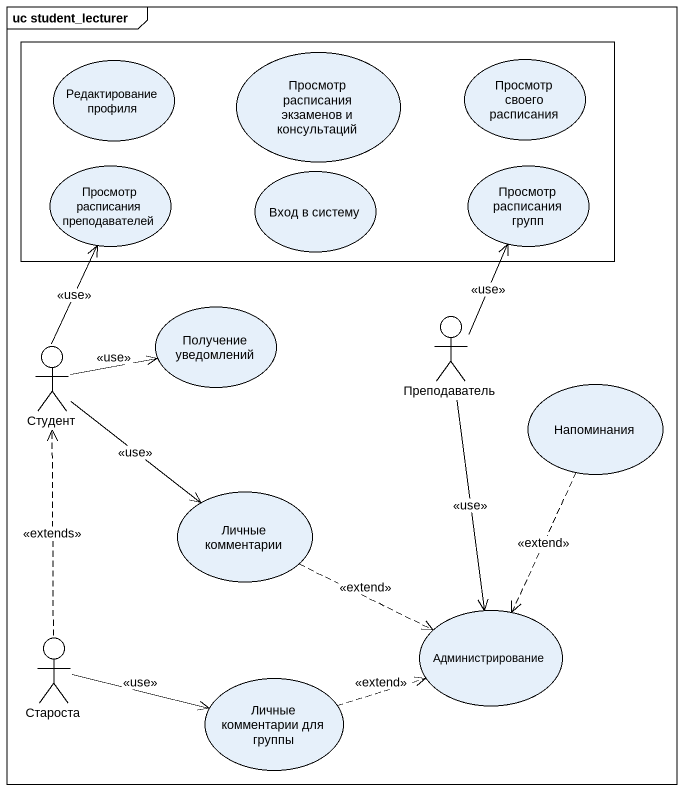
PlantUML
@startuml
mainframe uc student_lecturer
rectangle " " as rectangle1 {
  usecase "Редактирование профиля" as Редактирование_профиля
  usecase "Просмотр расписания экзаменов и консультаций" as Просмотр_расписания
  usecase "Просмотр своего расписания" as Просмотр_своего_расписания
  usecase "Просмотр расписания преподавателей" as Просмотр_расписания_2
  usecase "Просмотр расписания групп" as Просмотр_расписания_групп
  usecase "Вход в систему" as Вход_в_систему
}
usecase "Получение уведомлений" as Получение_уведомлений
actor Преподаватель
actor Студент
usecase Напоминания
usecase "Личные комментарии" as Личные_комментарии
usecase Администрирование
actor Староста
usecase "Личные комментарии для группы" as Личные_комментарии_для
Преподаватель -up-> Просмотр_расписания_групп : <<use>>
Преподаватель --> Администрирование : <<use>>
Студент -up-> Просмотр_расписания_2 : <<use>>
Студент -right-> Получение_уведомлений : <<use>>
Студент -right-> Личные_комментарии : <<use>>
Напоминания ..> Администрирование : <<extend>>
Личные_комментарии .right.> Администрирование : <<extend>>
Староста .up.> Студент : <<extends>>
Староста -right-> Личные_комментарии_для : <<use>>
Личные_комментарии_для .right.> Администрирование : <<extend>>
@enduml
